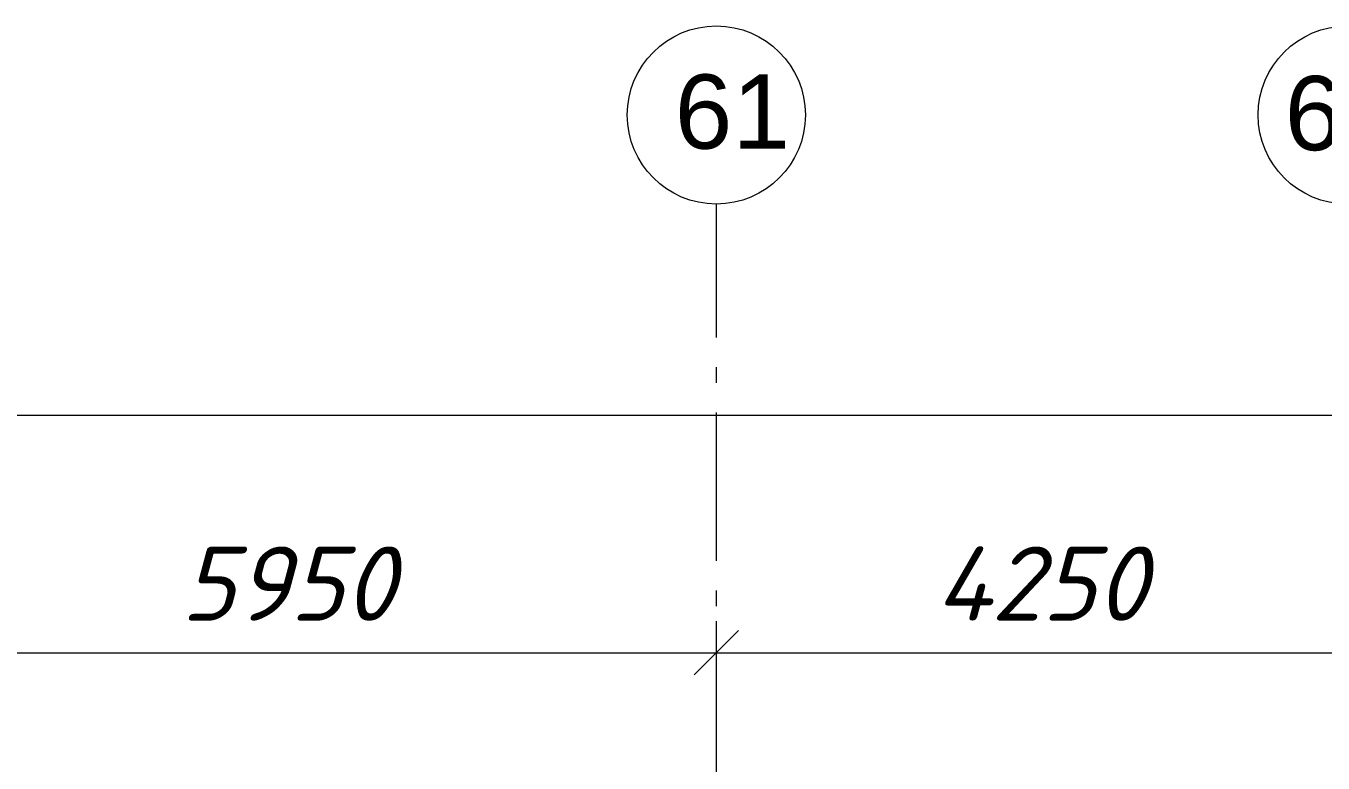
# Model space of a CAD drawing. Header units: millimetres. Extents: x -537608 to 253996, y -217170 to 186033.
# Drawn here: x -281462 to -272724, y 33132 to 38099 of the extents above; entities that cross this region are included whole.
import ezdxf

# ---------------------------------------------------------------- set-up
doc = ezdxf.new("R2010")
doc.units = ezdxf.units.MM
doc.layers.add('PDF _Геометрия', color=7, linetype='Continuous')
doc.layers.add('PDF _Текст', color=7, linetype='Continuous')
doc.styles.add('PDF ArialMT', font='arial.ttf')
doc.styles.add('PDF ISOCPEUR Italic', font='isocpeui.ttf')

msp = doc.modelspace()

# ---------------------------------------------------------------- linework, layer by layer
at = {"layer": 'PDF _Геометрия', "color": 253, "lineweight": 9, "true_color": 0xaaaaaa}
for p, q in [((-276811.3512, 36899.2642), (-276811.3512, 36000.5951)), ((-276811.3512, 35800.5943), (-276811.3512, 35694.7636)), ((-276811.3512, 35494.7628), (-276811.3512, 34494.7628)), ((-276811.3512, 34294.762), (-276811.3512, 34188.9271)), ((-276811.3512, 33988.9262), (-276811.3512, 32988.9262))]:
    msp.add_line(p, q, dxfattribs=at)
at = {"layer": 'PDF _Геометрия', "lineweight": 9}
for p, q in [((-368501.3767, 35475.7264), (-264521.3486, 35475.7264)), ((-276811.3512, 34087.8588), (-276811.3512, 33875.7282)), ((-282761.353, 33875.7282), (-276811.3512, 33875.7282)), ((-276811.3512, 33875.7282), (-272561.3503, 33875.7282)), ((-276811.3512, 33875.7282), (-276811.3512, 33635.7254))]:
    msp.add_line(p, q, dxfattribs=at)
at = {"layer": 'PDF _Геометрия', "lineweight": 20}
for p, q in [((-276661.3528, 34025.7288), (-276811.3512, 33875.7282)), ((-276811.3512, 33875.7282), (-276961.3519, 33725.7275))]:
    msp.add_line(p, q, dxfattribs=at)
for centre, radius in [((-276811.3511, 37499.2657), 600.0006), ((-272561.3513, 37499.2661), 599.9993)]:
    msp.add_circle(centre, radius, dxfattribs=at)

# ---------------------------------------------------------------- texts
at = {"layer": 'PDF _Текст', "char_height": 500, "attachment_point": 4}
for s, insert, style in [('61', (-277091.7951, 37518.6605), 'PDF ArialMT'), ('62', (-272982.9074, 37508.3436), 'PDF ArialMT'), ('5950', (-280418.4219, 34341.24), 'PDF ISOCPEUR Italic'), ('4250', (-275337.5743, 34341.24), 'PDF ISOCPEUR Italic')]:
    msp.add_mtext(s, dxfattribs=dict(at, insert=insert, style=style))

doc.saveas('drawing.dxf')
